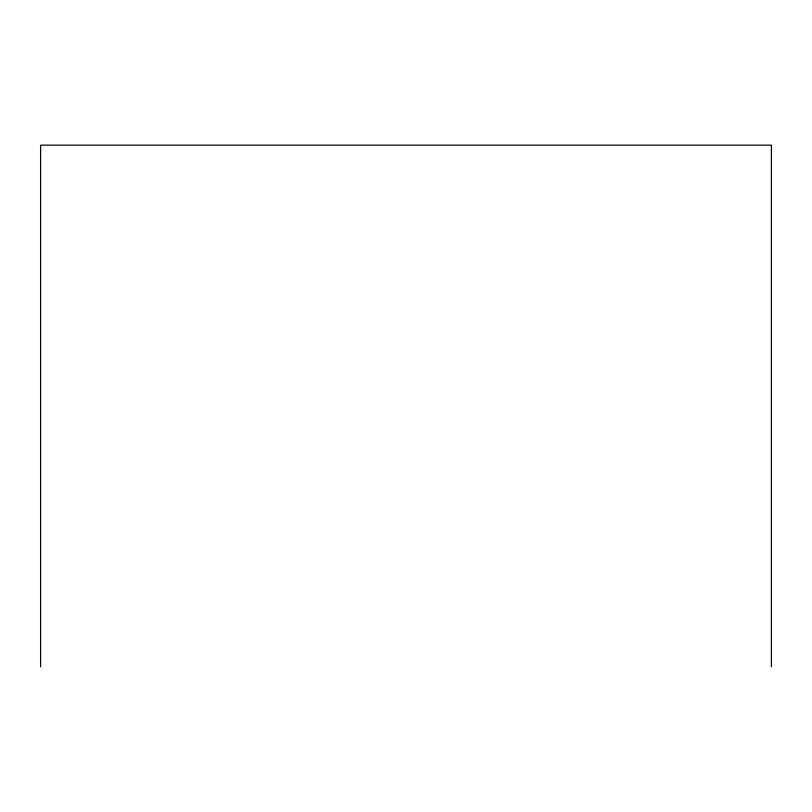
<?xml version="1.0" encoding="UTF-8"?>
<svg xmlns="http://www.w3.org/2000/svg" width="812" height="812" viewBox="0 0 812 812"><rect width="100%" height="100%" fill="white"/><g stroke="black" fill="none" stroke-linecap="round" stroke-linejoin="round"><path stroke-width="1.22" d="M771.4 666.835L771.4 145.165L40.6 145.165L40.6 666.835"/></g></svg>
